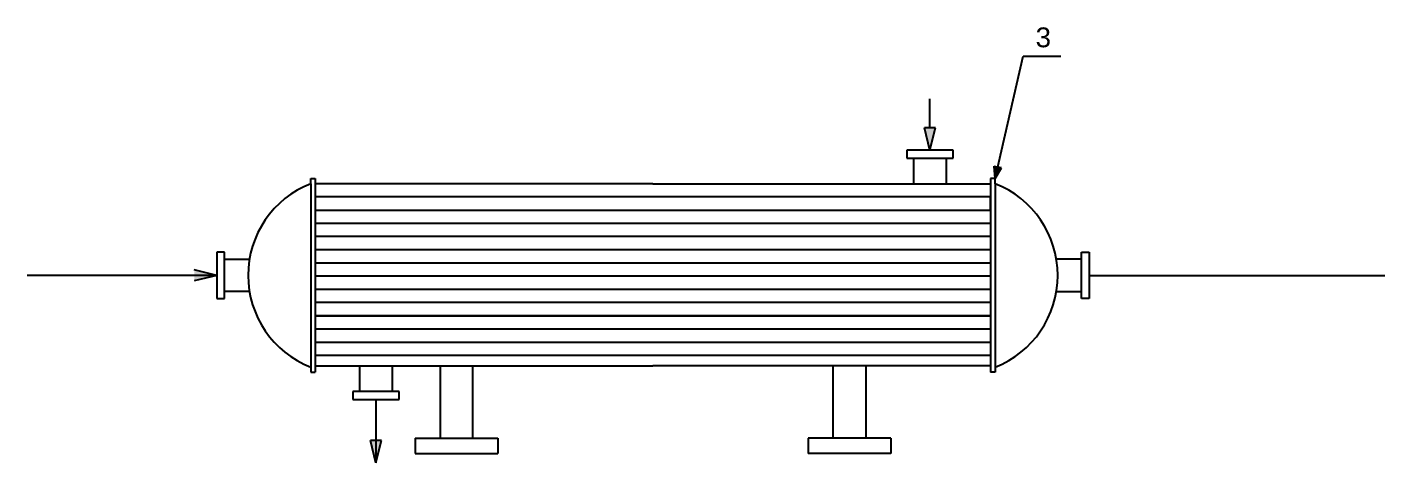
# Model space of a CAD drawing. Header units: inches. Extents: x 102447 to 288095, y 37526 to 105682.
# Drawn here: x 102447 to 104229, y 105110 to 105682 of the extents above; entities that cross this region are included whole.
import ezdxf

# ---------------------------------------------------------------- set-up
doc = ezdxf.new("R2010")
doc.units = ezdxf.units.IN
doc.header["$LTSCALE"] = 200
doc.header["$MEASUREMENT"] = 0
doc.styles.get("Standard").update_dxf_attribs({"font": 'Font - TrueType - Arial.ttf'})

msp = doc.modelspace()

# ---------------------------------------------------------------- hatches: boundary and pattern name
h = msp.add_hatch(color=256)
h.dxf.hatch_style = 1
h.paths.add_polyline_path([(103632.1, 105520.5), (103632.1, 105549.9), (103624.8, 105549.9)])
h.paths.add_polyline_path([(103639.3, 105549.9), (103632.1, 105549.9), (103632.1, 105520.5)])
h = msp.add_hatch()
h.set_pattern_fill('ANSI31', color=256, scale=0.10561)
h.set_pattern_definition([(45, (98468.100199, 99681.331509), (-0.0093347227, 0.0093347227), [])])
h.paths.add_polyline_path([(103726.1, 105497.3), (103721.1, 105498.4), (103717.8, 105483.6), (103717.8, 105483.6)])
h.paths.add_polyline_path([(103721.1, 105498.4), (103716.2, 105499.5), (103717.8, 105483.6)])
h = msp.add_hatch(color=256)
h.dxf.hatch_style = 1
h.paths.add_polyline_path([(102696, 105356.3), (102666.6, 105356.3), (102666.6, 105349.1)])
h.paths.add_polyline_path([(102666.6, 105363.6), (102666.6, 105356.3), (102696, 105356.3)])
h = msp.add_hatch(color=256)
h.dxf.hatch_style = 1
h.paths.add_polyline_path([(102905, 105110.3), (102905, 105139.7), (102897.8, 105139.7)])
h.paths.add_polyline_path([(102912.3, 105139.7), (102905, 105139.7), (102905, 105110.3)])

# ---------------------------------------------------------------- linework, layer by layer
for p, q in [((103717.8, 105483.6), (103754.3, 105644.1)), ((103754.3, 105644.1), (103803.7, 105644.1)), ((103632.1, 105549.9), (103632.1, 105587.9)), ((103632.1, 105520.5), (103624.8, 105549.9)), ((103639.3, 105549.9), (103624.8, 105549.9)), ((103632.1, 105520.5), (103639.3, 105549.9)), ((103662.5, 105520.5), (103601.6, 105520.5)), ((103601.6, 105520.5), (103601.6, 105510.3)), ((103662.5, 105510.3), (103662.5, 105520.5)), ((103601.6, 105510.3), (103662.5, 105510.3)), ((103610.9, 105476.6), (103610.9, 105510.3)), ((103653.2, 105510.3), (103653.2, 105476.6)), ((103717.8, 105483.6), (103716.2, 105499.5)), ((103716.2, 105499.5), (103721.1, 105498.4)), ((103717.8, 105483.6), (103726.1, 105497.3)), ((103726.1, 105497.3), (103721.1, 105498.4)), ((102819.3, 105476.6), (102819.3, 105483.6)), ((102819.3, 105483.6), (102825.4, 105483.6)), ((102819.3, 105476.6), (102819.3, 105236)), ((102825.4, 105483.6), (102825.4, 105229.1)), ((103268.5, 105476.6), (102825.4, 105476.6)), ((103268.5, 105476.6), (103711.7, 105476.6)), ((103717.8, 105483.6), (103711.7, 105483.6)), ((103711.7, 105483.6), (103711.7, 105229.1)), ((103717.8, 105476.6), (103717.8, 105483.6)), ((103717.8, 105476.6), (103717.8, 105236)), ((102825.4, 105459.3), (102825.4, 105441.9)), ((103711.7, 105459.3), (102825.4, 105459.3)), ((103711.7, 105441.9), (103711.7, 105459.3)), ((102825.4, 105441.9), (103711.7, 105441.9)), ((103711.7, 105424.6), (102825.4, 105424.6)), ((103711.7, 105407.3), (102825.4, 105407.3)), ((102696, 105386.7), (102696, 105325.9)), ((102706.2, 105386.7), (102696, 105386.7)), ((102706.2, 105325.9), (102706.2, 105386.7)), ((103711.7, 105389.9), (102825.4, 105389.9)), ((103830.9, 105386.7), (103841.1, 105386.7)), ((103830.9, 105325.9), (103830.9, 105386.7)), ((103841.1, 105386.7), (103841.1, 105325.9)), ((102706.2, 105377.5), (102739, 105377.5)), ((102825.4, 105372.6), (103711.7, 105372.6)), ((103830.9, 105377.5), (103798.1, 105377.5)), ((102696, 105356.3), (102447.2, 105356.3)), ((102696, 105356.3), (102666.6, 105363.6)), ((102696, 105356.3), (102666.6, 105349.1)), ((103711.7, 105355.2), (102825.4, 105355.2)), ((103841.1, 105356.3), (104229.2, 105356.3)), ((102739, 105335.2), (102706.2, 105335.2)), ((103711.7, 105337.9), (102825.4, 105337.9)), ((103798.1, 105335.2), (103830.9, 105335.2)), ((102696, 105325.9), (102706.2, 105325.9)), ((103711.7, 105320.6), (102825.4, 105320.6)), ((103841.1, 105325.9), (103830.9, 105325.9)), ((103711.7, 105303.2), (102825.4, 105303.2)), ((102825.4, 105303.2), (103711.7, 105303.2)), ((103711.7, 105285.9), (102825.4, 105285.9)), ((102825.4, 105268.5), (103711.7, 105268.5)), ((103711.7, 105251.2), (102825.4, 105251.2)), ((102819.3, 105236), (102819.3, 105229.1)), ((102819.3, 105229.1), (102825.4, 105229.1)), ((102825.4, 105237.5), (103268.5, 105237.5)), ((102883.9, 105203.9), (102883.9, 105237.5)), ((102926.2, 105237.5), (102926.2, 105203.9)), ((102989.3, 105237.5), (102989.3, 105142.5)), ((103032.1, 105142.5), (103032.1, 105237.5)), ((103711.7, 105237.5), (103268.5, 105237.5)), ((103505, 105142.5), (103505, 105237.5)), ((103547.8, 105237.5), (103547.8, 105142.5)), ((103717.8, 105229.1), (103711.7, 105229.1)), ((103717.8, 105236), (103717.8, 105229.1)), ((102874.6, 105203.9), (102874.6, 105193.6)), ((102935.4, 105203.9), (102874.6, 105203.9)), ((102874.6, 105193.6), (102935.4, 105193.6)), ((102905, 105193.6), (102905, 105110.3)), ((102935.4, 105193.6), (102935.4, 105203.9)), ((102905, 105110.3), (102897.8, 105139.7)), ((102912.3, 105139.7), (102897.8, 105139.7)), ((102905, 105110.3), (102912.3, 105139.7)), ((102956.4, 105142.5), (102989.3, 105142.5)), ((102956.4, 105142.5), (102956.4, 105122.4)), ((102989.3, 105142.5), (103032.1, 105142.5)), ((103032.1, 105142.5), (103064.9, 105142.5)), ((103064.9, 105142.5), (103064.9, 105122.4)), ((103505, 105142.5), (103472.2, 105142.5)), ((103472.2, 105142.5), (103472.2, 105122.4)), ((103547.8, 105142.5), (103505, 105142.5)), ((103580.7, 105142.5), (103547.8, 105142.5)), ((103580.7, 105142.5), (103580.7, 105122.4)), ((102956.4, 105122.4), (103064.9, 105122.4)), ((103580.7, 105122.4), (103472.2, 105122.4))]:
    msp.add_line(p, q)
for centre, start, end in [((102866.4, 105356.3), 111.3657, 248.6343), ((103670.7, 105356.3), 291.3657, 68.6343)]:
    msp.add_arc(centre, 129.2, start, end)

# ---------------------------------------------------------------- texts
at = {"insert": (103770.8, 105681.7), "char_height": 26, "attachment_point": 1}
msp.add_mtext_dynamic_manual_height_columns('3', width=26.01, gutter_width=1.3, heights=[0], dxfattribs=at)

doc.saveas('drawing.dxf')
